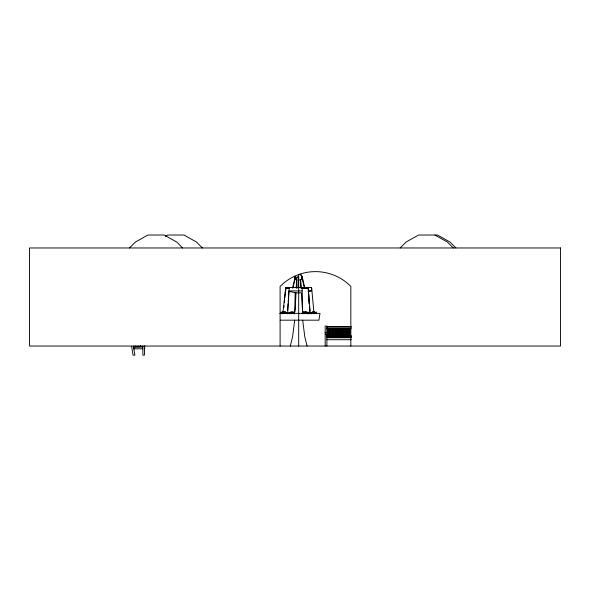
<?xml version="1.0" encoding="UTF-8"?>
<svg xmlns="http://www.w3.org/2000/svg" width="590" height="590" viewBox="0 0 590 590"><rect width="100%" height="100%" fill="white"/><g stroke="black" fill="none" stroke-linecap="round" stroke-linejoin="round"><path stroke-width="0.89" d="M294.786 311.963L295.125 292.662M144.646 346.042L144.447 355.151L142.861 355.151L142.861 346.042M294.506 313.128L294.093 313.283M289.166 291.445L295.981 292.832L295.229 309.175L294.189 313.932M296.445 288.06L296.91 276.976L298.658 276.976L297.758 288.06M287.618 313.806L289.174 288.06L285.693 288.06L282.787 313.836M287.632 310.126L288.082 303.688M288.215 301.851L288.982 290.818M133.701 348.808L133.768 345.91M135.737 346.05L135.678 346.972L133.701 346.832M144.712 345.91L144.646 348.808M296.158 288.06L296.741 279.955L295.266 278.303L295.28 276.976M283.923 307.611L284.078 305.834M284.402 302.279L284.646 299.617M284.808 297.839L285.693 288.06M294.683 320.171L292.618 336.514L290.317 346.05M294.624 312.051L294.1 311.734L294.122 312.154M292.596 288.06L295.28 276.312L295.28 278.303L296.947 279.992M292.942 288.06L295.251 278.207M281.489 313.681L281.209 313.755M289.122 313.703L289.653 313.703M307.987 313.873L308.489 313.179L306.977 313.511M311.306 313.703L311.542 313.386L310.996 313.703M290.051 313.179L289.543 313.061M290.051 313.703L290.546 313.098L291.563 313.415M312.147 313.061L311.83 313.423L312.272 313.179M282.986 313.497L282.573 312.943L283.288 313.519M129.498 247.962L135.42 242.025L147.906 235.027L164.197 235.027L176.683 242.025L182.605 247.962M400.175 247.962L406.097 242.025L418.583 235.027L437.522 235.027L450.008 242.025L455.93 247.962M307.722 313.703L308.253 313.703M165.355 236.339L167.693 235.027L183.984 235.027L196.47 242.025L202.392 247.962M311.535 313.703L312.818 313.415M283.613 313.511L284.896 313.179M305.812 313.415L306.83 313.098L307.324 313.703M289.771 312.383L290.464 312.508M308.209 291.445L310.76 290.922M142.537 346.691L140.56 346.832L140.494 345.91M288.237 313.556L288.68 313.526M294.742 277.307L295.457 277.307M296.954 277.307L298.496 277.307M304.779 288.06L302.286 276.976L301.822 276.976L302.633 277.307M301.925 288.06L308.201 288.06L310.325 313.836M285.767 288.2L289.225 288.2L289.225 287.514M289.845 290.922L301.925 290.922M308.334 290.922L311.608 290.922L311.608 287.514L285.767 287.514L285.767 290.922M295.981 292.832L301.387 292.832L302.493 310.76M288.503 312.368L289.093 312.368M279.822 313.364L320.001 313.364L318.932 320.171L280.235 320.171M326.882 326.808L351.264 326.808M326.882 326.956L351.264 326.956M326.882 328.763L351.264 328.763M326.882 328.91L350.357 328.91M325.171 332.369L326.882 332.369M325.171 334.213L326.882 334.213M326.882 335.548L351.264 335.548M326.882 335.688L350.357 335.688M326.882 336.669L351.264 336.669M326.882 336.809L351.264 336.809M327.007 336.949L350.947 336.949M326.882 337.731L351.264 337.731M326.882 339.715L351.264 339.715M133.583 346.832L142.861 346.832M133.893 348.808L142.861 348.808M308.688 313.526L309.138 313.556M298.164 279.955L300.804 279.911L302.11 278.303L300.635 279.985L301.217 288.06M306.424 313.519L305.937 313.519M434.867 235.027L447.36 242.025L453.282 247.962M304.049 313.415L304.44 313.659M303.651 313.681L303.275 313.386L303.334 313.755M316.159 313.755L315.886 313.681M314.433 312.634L314.971 313.644M307.051 346.05L304.75 336.514L302.692 320.171M301.918 277.307L304.433 288.06M293.363 312.235L293.444 312.634M133.502 346.286L134.889 355.151L133.016 355.151L131.651 346.411M311.682 288.06L314.02 313.836M308.201 288.06L309.293 303.688M309.485 306.446L309.802 311.048M140.228 345.91L140.295 346.832L138.318 346.972L138.252 346.05M308.371 290.818L308.703 296.335M308.865 299.093L309.145 303.688M309.477 309.204L309.588 311.048M300.583 281.791L300.93 288.06M302.169 288.06L302.618 313.806M350.836 346.05L350.836 286.401A49.708 49.708 0 0 0 280.103 286.401L280.103 346.05M349.9 328.807L349.9 335.651M349.243 328.807L349.243 335.651M348.321 328.807L348.321 335.651M347.665 328.807L347.665 335.651M346.736 328.807L346.736 335.651M346.079 328.807L346.079 335.651M345.157 328.807L345.157 335.651M344.501 328.807L344.501 335.651M343.579 328.807L343.579 335.651M342.923 328.807L342.923 335.651M342.001 328.807L342.001 335.651M341.344 328.807L341.344 335.651M340.415 328.807L340.415 335.651M339.759 328.807L339.759 335.651M338.837 328.807L338.837 335.651M338.181 328.807L338.181 335.651M337.259 328.807L337.259 335.651M336.602 328.807L336.602 335.651M335.673 328.807L335.673 335.651M335.017 328.807L335.017 335.651M334.095 328.807L334.095 335.651M333.439 328.807L333.439 335.651M332.517 328.807L332.517 335.651M331.86 328.807L331.86 335.651M330.938 328.807L330.938 335.651M330.282 328.807L330.282 335.651M329.353 328.807L329.353 335.651M328.696 328.807L328.696 335.651M327.775 328.807L327.775 335.651M326.882 325.776L326.882 346.05M325.171 325.776L325.171 346.05M308.15 287.514L308.15 288.2L301.925 288.2L301.925 287.514M307.53 287.514L307.53 288.2M302.146 287.514L302.146 288.2M298.688 274.247L298.688 346.05M286.615 287.514L286.615 288.2M137.986 346.05L137.986 346.972L136.002 346.972L136.002 346.05M305.207 311.926L304.624 311.926L305.207 311.926M305.266 313.047L304.654 313.6L305.266 313.047M308.872 312.368L308.282 312.368L308.872 312.368M308.924 312.656L309.241 313.541L308.909 312.988L308.319 313.209L308.924 312.656M306.21 312.486L306.188 312.943L306.815 312.693L306.21 312.486M309.868 312.936L309.853 313.386L310.48 313.135L309.868 312.936M303.275 311.734L302.751 312.051L303.275 311.734M305.222 312.958L305.155 313.644L304.012 312.235L305.222 312.958M315.222 312.435L315.635 312.405L315.222 312.435M305.244 312.545L304.824 313.047L305.222 312.656L305.576 313.098L305.244 312.545M302.169 313.194L302.618 312.929L302.169 313.194M282.131 312.98L282.566 312.619L282.131 312.98M283.974 312.036L283.547 311.83L283.974 312.036M306.387 312.774L306.778 312.87L306.387 312.774M283.473 312.235L282.404 313.644L283.473 312.235M284.203 311.926L284.203 311.926M285.774 312.368L285.774 312.368M281.769 312.309L282.182 312.7L281.769 312.309M305.93 311.83L306.505 312.051L305.76 312.176L305.93 311.83M314.463 313.283L314.795 312.943L314.463 313.283M284.225 313.401L283.731 313.047L284.225 313.401M285.796 313.017L285.302 312.656L285.796 313.017M315.34 312.929L314.802 313.519L315.34 312.929M286.268 312.707L287.352 313.526L286.268 312.707M302.773 312.184L302.508 312.619L302.773 312.184M283.554 312.737L283.318 313.098L283.554 312.737M285.125 313.179L284.889 313.541L285.376 312.988L285.545 313.423L285.103 313.179M307.095 312.235L307.604 312.383L307.095 312.235M310.753 312.678L311.262 312.825L310.753 312.678M283.185 312.339L283.473 312.671L283.185 312.339M310.738 313.01L310.384 313.526L309.477 313.024L310.738 313.01M281.637 312.479L281.083 312.184L281.637 312.479M283.104 312.707L282.839 313.084L283.104 312.707M283.038 312.73L282.389 312.53L283.038 312.73M303.526 312.943L302.884 313.497L303.526 312.943M307.832 313.061L307.324 313.179L307.832 313.061M306.033 312.339L305.576 312.678L306.033 312.339M285.59 312.427L285.199 312.811L285.59 312.427M309.669 312.383L310.17 312.494L309.669 312.383M316.292 312.184L315.834 312.619L316.292 312.184M308.091 312.427L308.223 312.811L308.091 312.427M282.964 311.675L282.551 312.051L282.964 311.675M284.432 312.486L283.864 312.943L284.432 312.486M286.002 312.936L285.435 313.386L286.002 312.936M312.383 311.94L312.818 312.176L312.383 311.94M314.986 312.53L314.337 312.73L314.986 312.53M307.744 312.597L306.822 312.752L307.744 312.597M309.942 312.412L309.278 312.427L309.942 312.412M285.25 312.235L284.808 312.508L285.25 312.235M286.821 312.678L286.379 312.958L286.821 312.678M292.751 311.926L292.168 312.28L292.751 311.926M314.824 312.051L314.131 311.734L314.824 312.051M284.985 311.94L284.557 312.176L284.985 311.94M286.556 312.383L286.128 312.619L286.556 312.383M304.02 312.435L303.422 312.7L304.02 312.435M304.831 312.73L304.204 312.53L304.831 312.73M291.372 311.94L290.863 312.051L291.372 311.94M314.264 312.707L314.536 313.084L314.264 312.707M285.545 312.412L285.177 312.427L285.707 312.752L285.545 312.412M560.5 247.97L29.5 247.97L29.5 346.05L560.5 346.05L560.5 247.97M313.172 311.926L313.172 311.926M284.535 312.597L283.997 312.597L284.535 312.597M304.691 312.722L304.691 312.722M284.351 312.87L284.351 312.87M292.721 313.6L292.109 313.047L292.721 313.6M285.014 311.992L284.601 311.808L285.014 311.992M300.804 274.704L299.801 274.247L301.601 275.419L302.286 277.307L300.789 274.704M303.754 313.253L303.26 312.619L303.754 313.253M283.458 312.833L283.458 312.833M282.573 313.519L282.035 312.929L282.573 313.519M315.237 312.98L314.809 312.619L315.237 312.98"/></g></svg>
